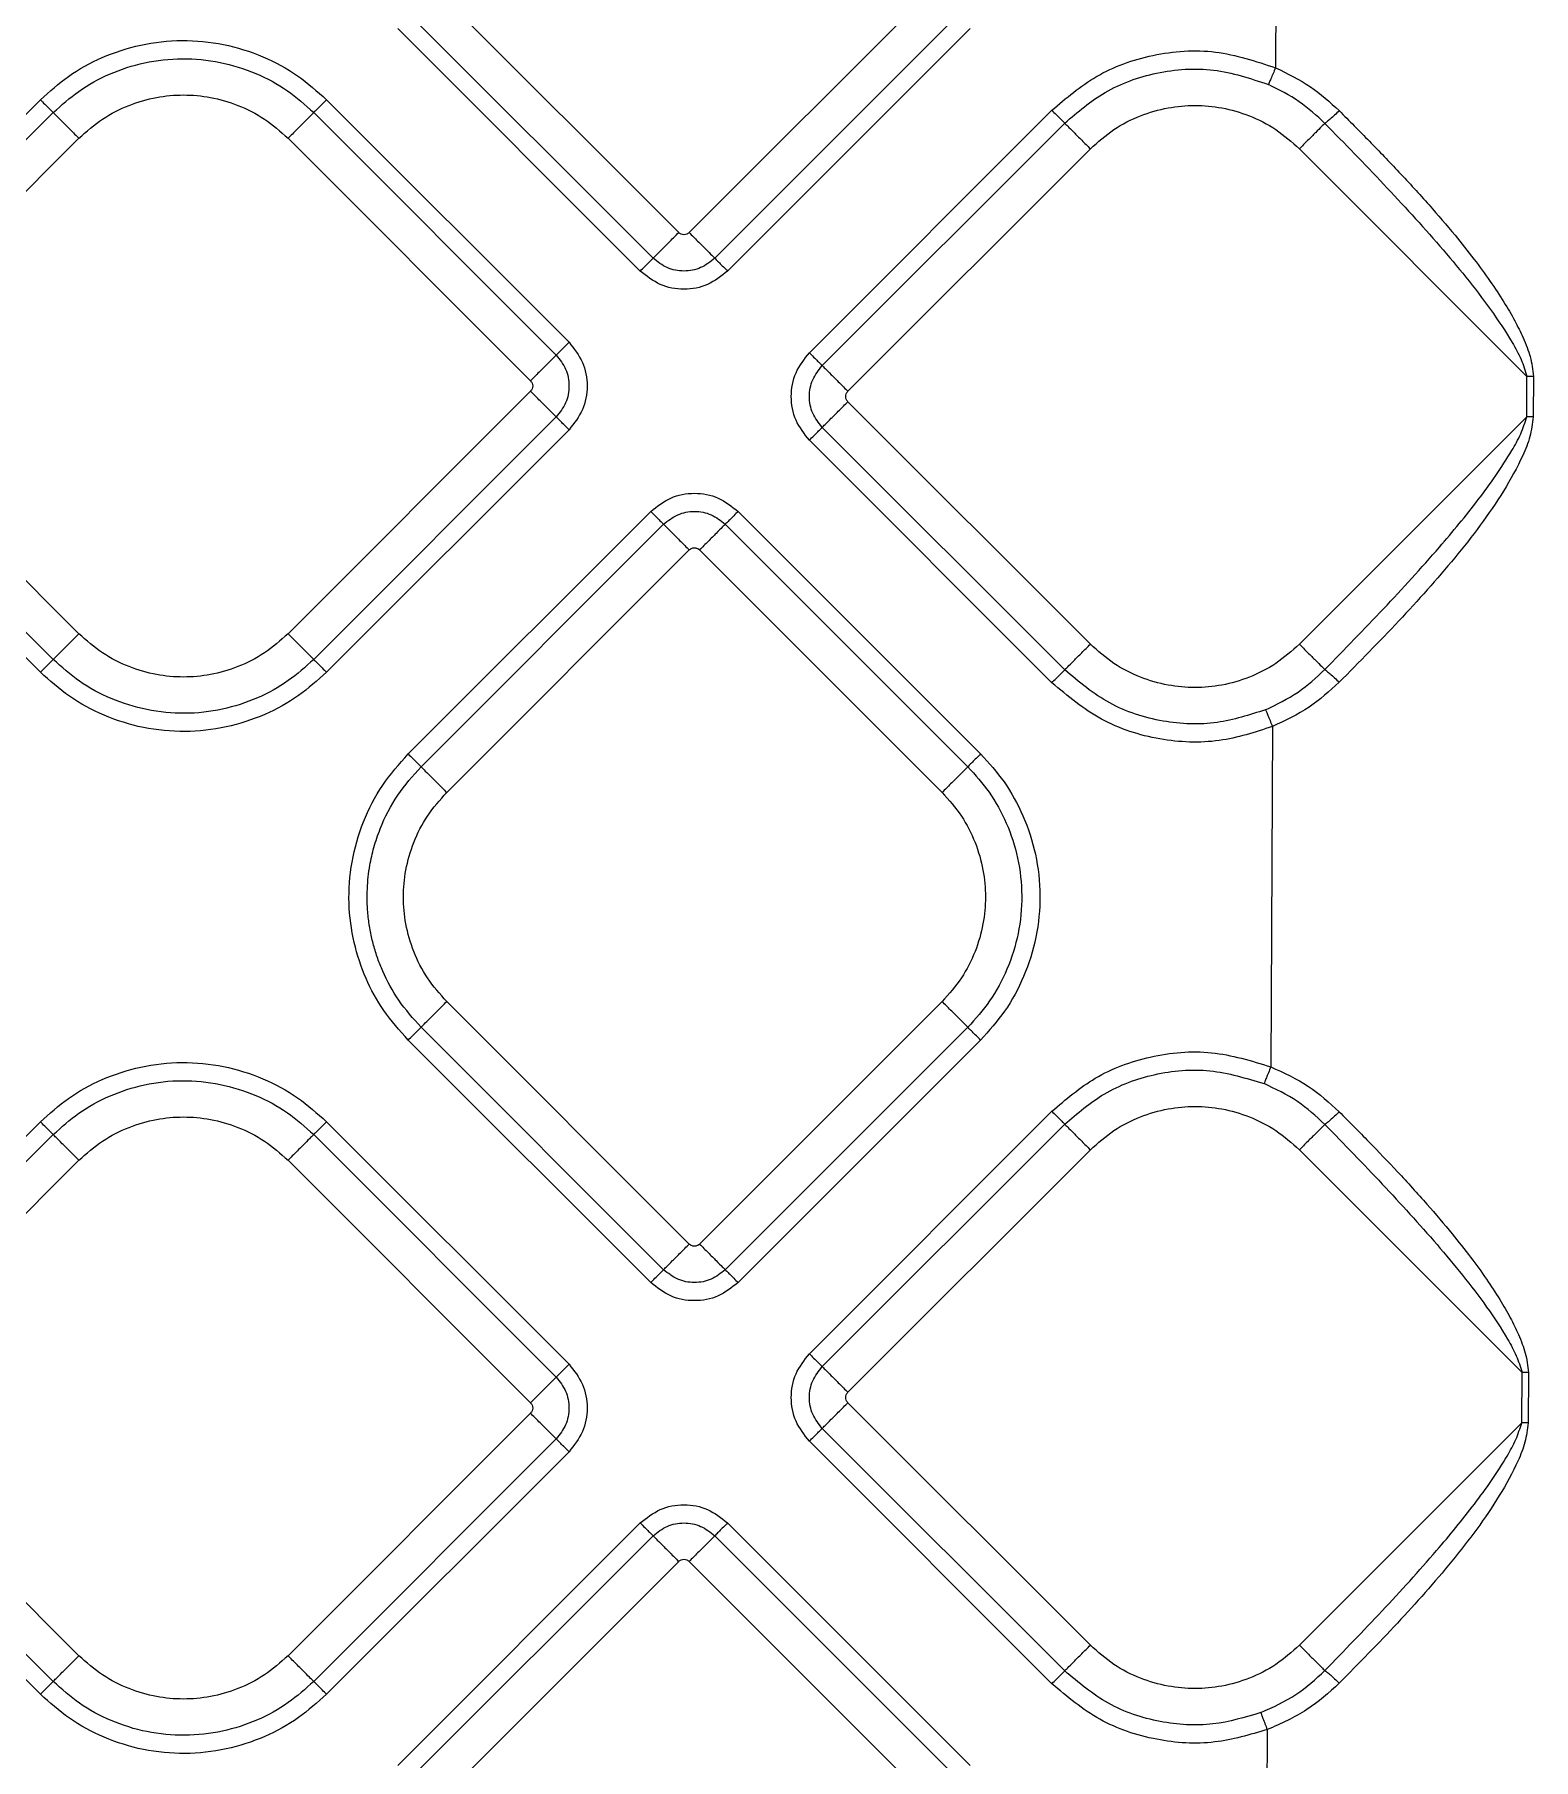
# Model space of a CAD drawing. Extents: x 832 to 912, y 781 to 934.
# Drawn here: x 876.887 to 880.96, y 843.011 to 847.697 of the extents above; entities that cross this region are included whole.
import ezdxf

# ---------------------------------------------------------------- set-up
doc = ezdxf.new("R2010")
doc.units = 0
doc.header["$MEASUREMENT"] = 0
doc.layers.add('1', color=4, linetype='Continuous')

# ---------------------------------------------------------------- blocks, each defined once
blk = doc.blocks.new('2026 SOVEREIGN HL')
at = {"layer": '1', "color": 3, "linetype": 'Continuous', "lineweight": 25}
for p, q in [((48.5343, 51.5043), (48.5299, 50.5118)), ((46.9083, 50.0642), (46.2495, 50.723)), ((47.5954, 50.723), (46.9366, 50.0642)), ((46.8037, 49.9596), (46.1449, 50.6184)), ((46.8386, 49.9945), (46.1798, 50.6533)), ((47.6651, 50.6533), (47.0063, 49.9945)), ((47.7, 50.6184), (47.0412, 49.9596)), ((44.5153, 49.7661), (45.1741, 50.4249)), ((45.9514, 50.4249), (46.6102, 49.7661)), ((44.5502, 49.7312), (45.209, 50.39)), ((45.9165, 50.39), (46.5754, 49.7312)), ((47.2632, 49.7376), (47.922, 50.3964)), ((47.2981, 49.7027), (47.9569, 50.3615)), ((44.6199, 49.6615), (45.2787, 50.3203)), ((45.8468, 50.3203), (46.5056, 49.6615)), ((47.3678, 49.633), (48.0266, 50.2918)), ((48.5947, 50.2918), (49.2129, 49.6736)), ((45.2787, 48.9744), (44.6199, 49.6332)), ((46.5056, 49.6332), (45.8468, 48.9744)), ((49.2124, 49.5636), (49.2129, 49.6736)), ((49.2306, 49.6735), (49.2129, 49.6736)), ((49.2306, 49.6735), (49.23, 49.5635)), ((48.0266, 48.9459), (47.3678, 49.6047)), ((45.209, 48.9047), (44.5502, 49.5635)), ((46.5754, 49.5635), (45.9165, 48.9047)), ((47.9569, 48.8762), (47.2981, 49.535)), ((48.5947, 48.9459), (49.2124, 49.5636)), ((45.1741, 48.8698), (44.5153, 49.5286)), ((46.6102, 49.5286), (45.9514, 48.8698)), ((47.922, 48.8413), (47.2632, 49.5001)), ((46.1734, 48.6478), (46.8322, 49.3066)), ((47.0697, 49.3066), (47.7285, 48.6478)), ((46.2083, 48.6129), (46.8671, 49.2718)), ((47.0348, 49.2718), (47.6937, 48.6129)), ((46.278, 48.5432), (46.9368, 49.202)), ((46.9651, 49.202), (47.6239, 48.5432)), ((48.5215, 48.7224), (48.5169, 47.7978)), ((46.9368, 47.3163), (46.278, 47.9751)), ((47.6239, 47.9751), (46.9651, 47.3163)), ((46.8671, 47.2466), (46.2083, 47.9054)), ((47.6937, 47.9054), (47.0348, 47.2466)), ((46.8322, 47.2117), (46.1734, 47.8705)), ((47.7285, 47.8705), (47.0697, 47.2117)), ((47.2633, 47.0182), (47.9221, 47.677)), ((44.5153, 46.9897), (45.1741, 47.6485)), ((44.5501, 46.9548), (45.209, 47.6136)), ((45.9165, 47.6136), (46.5753, 46.9548)), ((45.9514, 47.6485), (46.6102, 46.9897)), ((47.2981, 46.9833), (47.9569, 47.6421)), ((47.3678, 46.9136), (48.0266, 47.5724)), ((48.5948, 47.5724), (49.1994, 46.9677)), ((44.6199, 46.8851), (45.2787, 47.5439)), ((45.8468, 47.5439), (46.5056, 46.8851)), ((49.1987, 46.8304), (49.1994, 46.9677)), ((49.2171, 46.9676), (49.1994, 46.9677)), ((49.2171, 46.9676), (49.2163, 46.8303)), ((48.0266, 46.2265), (47.3678, 46.8853)), ((45.2787, 46.198), (44.6199, 46.8568)), ((46.5056, 46.8568), (45.8468, 46.198)), ((48.5948, 46.2265), (49.1987, 46.8304)), ((45.209, 46.1282), (44.5501, 46.7871)), ((46.5753, 46.7871), (45.9165, 46.1282)), ((47.9221, 46.1219), (47.2633, 46.7807)), ((47.9569, 46.1568), (47.2981, 46.8156)), ((45.1741, 46.0934), (44.5153, 46.7522)), ((46.6102, 46.7522), (45.9514, 46.0934)), ((46.1449, 45.8998), (46.8037, 46.5586)), ((47.0412, 46.5586), (47.7, 45.8998)), ((46.1798, 45.865), (46.8386, 46.5238)), ((47.0063, 46.5238), (47.6651, 45.865)), ((46.2495, 45.7953), (46.9083, 46.4541)), ((46.9366, 46.4541), (47.5954, 45.7953)), ((48.5072, 45.9972), (48.5016, 45.0273))]:
    blk.add_line(p, q, dxfattribs=at)
for points, knots in [([(45.1741, 50.4249), (45.1988, 50.4471), (45.2495, 50.4928), (45.3423, 50.5433), (45.4468, 50.5774), (45.5591, 50.5898), (45.672, 50.5789), (45.7785, 50.5455), (45.8738, 50.4945), (45.926, 50.4477), (45.9514, 50.4249)], [0, 0, 0, 0, 0.1150901, 0.2370165, 0.3645884, 0.4955227, 0.6271403, 0.756681, 0.8816336, 1, 1, 1, 1]), ([(45.209, 50.39), (45.2314, 50.4102), (45.2776, 50.4518), (45.3621, 50.4979), (45.4572, 50.5289), (45.5594, 50.5401), (45.6622, 50.5302), (45.7591, 50.4998), (45.8459, 50.4534), (45.8934, 50.4108), (45.9165, 50.39)], [0, 0, 0, 0, 0.11509, 0.237016, 0.364588, 0.495523, 0.62714, 0.756681, 0.881633, 1, 1, 1, 1]), ([(47.922, 50.3964), (47.9608, 50.4294), (48.0415, 50.4981), (48.197, 50.5533), (48.3678, 50.5657), (48.476, 50.5297), (48.5299, 50.5118)], [0, 0, 0, 0, 0.231689, 0.482055, 0.742173, 1, 1, 1, 1]), ([(47.9569, 50.3615), (47.9922, 50.3916), (48.0656, 50.4541), (48.2072, 50.5043), (48.3627, 50.5156), (48.4612, 50.4829), (48.5102, 50.4666)], [0, 0, 0, 0, 0.231689, 0.482055, 0.742173, 1, 1, 1, 1]), ([(48.5299, 50.5118), (48.5275, 50.5064), (48.5229, 50.4957), (48.5168, 50.4816), (48.5121, 50.4709), (48.5108, 50.468), (48.5102, 50.4666)], [0, 0, 0, 0, 0.250007, 0.500012, 0.750003, 1, 1, 1, 1]), ([(48.5299, 50.5118), (48.5624, 50.496), (48.6256, 50.4655), (48.6774, 50.4183), (48.7026, 50.3954)], [0, 0, 0, 0, 0.5140386, 1, 1, 1, 1]), ([(45.1741, 50.4249), (45.178, 50.421), (45.1862, 50.4128), (45.1971, 50.4019), (45.2057, 50.3934), (45.2079, 50.3911), (45.209, 50.39)], [0, 0, 0, 0, 0.236446, 0.492094, 0.752056, 1, 1, 1, 1]), ([(45.2787, 50.3203), (45.2994, 50.3387), (45.3404, 50.3751), (45.4131, 50.4117), (45.4878, 50.4334), (45.5628, 50.4402), (45.6378, 50.4334), (45.7125, 50.4117), (45.7851, 50.3751), (45.8261, 50.3387), (45.8468, 50.3203)], [0, 0, 0, 0, 0.131359, 0.259988, 0.383483, 0.5, 0.616516, 0.740011, 0.868641, 1, 1, 1, 1]), ([(45.9514, 50.4249), (45.9475, 50.421), (45.9394, 50.4128), (45.9284, 50.4019), (45.9199, 50.3934), (45.9176, 50.3911), (45.9165, 50.39)], [0, 0, 0, 0, 0.236446, 0.492095, 0.752057, 1, 1, 1, 1]), ([(48.6638, 50.3609), (48.6414, 50.3816), (48.5954, 50.4243), (48.5391, 50.4522), (48.5102, 50.4666)], [0, 0, 0, 0, 0.487037, 1, 1, 1, 1]), ([(45.209, 50.39), (45.2112, 50.3879), (45.2157, 50.3834), (45.2327, 50.3664), (45.2546, 50.3444), (45.2709, 50.3281), (45.2787, 50.3203)], [0, 0, 0, 0, 0.247941, 0.507923, 0.763555, 1, 1, 1, 1]), ([(45.9165, 50.39), (45.9144, 50.3879), (45.9099, 50.3834), (45.8929, 50.3664), (45.8709, 50.3444), (45.8547, 50.3281), (45.8468, 50.3203)], [0, 0, 0, 0, 0.247943, 0.507925, 0.763557, 1, 1, 1, 1]), ([(47.922, 50.3964), (47.9259, 50.3925), (47.9341, 50.3843), (47.945, 50.3734), (47.9536, 50.3649), (47.9558, 50.3626), (47.9569, 50.3615)], [0, 0, 0, 0, 0.236448, 0.492099, 0.752055, 1, 1, 1, 1]), ([(48.0266, 50.2918), (48.0473, 50.3102), (48.0883, 50.3466), (48.161, 50.3832), (48.2357, 50.4049), (48.3107, 50.4117), (48.3857, 50.4049), (48.4604, 50.3832), (48.533, 50.3466), (48.574, 50.3102), (48.5947, 50.2918)], [0, 0, 0, 0, 0.131359, 0.259989, 0.383484, 0.5, 0.616516, 0.740011, 0.868641, 1, 1, 1, 1]), ([(48.7026, 50.3954), (48.6984, 50.3912), (48.6899, 50.383), (48.6781, 50.3722), (48.6685, 50.364), (48.6654, 50.3619), (48.6638, 50.3609)], [0, 0, 0, 0, 0.249991, 0.499999, 0.750003, 1, 1, 1, 1]), ([(48.7026, 50.3954), (48.7301, 50.3678), (48.7849, 50.3126), (48.8667, 50.2276), (48.9446, 50.1426), (49.0124, 50.0637), (49.0677, 49.9945), (49.112, 49.934), (49.149, 49.8782), (49.1789, 49.827), (49.1996, 49.7856), (49.2131, 49.7527), (49.2253, 49.7185), (49.2284, 49.6916), (49.2306, 49.6735)], [0, 0, 0, 0, 0.127868, 0.255438, 0.388947, 0.50885, 0.600237, 0.683313, 0.758225, 0.822989, 0.880313, 0.91176, 0.94048, 1, 1, 1, 1]), ([(47.9569, 50.3615), (47.9591, 50.3593), (47.9636, 50.3549), (47.9806, 50.3378), (48.0025, 50.3159), (48.0188, 50.2996), (48.0266, 50.2918)], [0, 0, 0, 0, 0.2479409, 0.5079229, 0.7635551, 1, 1, 1, 1]), ([(48.6638, 50.3609), (48.6613, 50.3584), (48.6562, 50.3533), (48.6392, 50.3363), (48.6179, 50.315), (48.6022, 50.2993), (48.5947, 50.2918)], [0, 0, 0, 0, 0.249962, 0.509858, 0.7644, 1, 1, 1, 1]), ([(48.6638, 50.3609), (48.7173, 50.306), (48.8239, 50.1968), (48.9763, 50.0301), (49.0938, 49.8872), (49.1638, 49.7819), (49.1979, 49.7213), (49.208, 49.6892), (49.2129, 49.6736)], [0, 0, 0, 0, 0.259055, 0.515287, 0.765627, 0.886562, 0.944903, 1, 1, 1, 1]), ([(46.8386, 49.9945), (46.8408, 49.9967), (46.8453, 50.0011), (46.8623, 50.0181), (46.8842, 50.0401), (46.9005, 50.0564), (46.9083, 50.0642)], [0, 0, 0, 0, 0.247941, 0.507923, 0.763555, 1, 1, 1, 1]), ([(46.9366, 50.0642), (46.9345, 50.0625), (46.9304, 50.0593), (46.9225, 50.0578), (46.9145, 50.0593), (46.9104, 50.0625), (46.9083, 50.0642)], [0, 0, 0, 0, 0.250218, 0.499992, 0.749767, 1, 1, 1, 1]), ([(46.9366, 50.0642), (46.9444, 50.0564), (46.9607, 50.0401), (46.9826, 50.0181), (46.9997, 50.0011), (47.0041, 49.9967), (47.0063, 49.9945)], [0, 0, 0, 0, 0.236445, 0.492077, 0.752059, 1, 1, 1, 1]), ([(46.8037, 49.9596), (46.8076, 49.9635), (46.8158, 49.9717), (46.8268, 49.9826), (46.8353, 49.9911), (46.8375, 49.9934), (46.8386, 49.9945)], [0, 0, 0, 0, 0.2364488, 0.4920949, 0.7520566, 1, 1, 1, 1]), ([(47.0412, 49.9596), (47.0238, 49.9459), (46.9891, 49.9185), (46.9225, 49.9064), (46.8558, 49.9185), (46.8211, 49.9459), (46.8037, 49.9596)], [0, 0, 0, 0, 0.2500692, 0.5000169, 0.749932, 1, 1, 1, 1]), ([(47.0063, 49.9945), (46.9941, 49.9848), (46.9695, 49.9655), (46.9225, 49.9569), (46.8754, 49.9655), (46.8509, 49.9848), (46.8386, 49.9945)], [0, 0, 0, 0, 0.249877, 0.500013, 0.75014, 1, 1, 1, 1]), ([(47.0063, 49.9945), (47.0074, 49.9934), (47.0097, 49.9911), (47.0182, 49.9826), (47.0291, 49.9717), (47.0373, 49.9635), (47.0412, 49.9596)], [0, 0, 0, 0, 0.247946, 0.507904, 0.763551, 1, 1, 1, 1]), ([(46.5754, 49.7312), (46.5732, 49.729), (46.5687, 49.7246), (46.5517, 49.7076), (46.5298, 49.6857), (46.5135, 49.6693), (46.5056, 49.6615)], [0, 0, 0, 0, 0.247332, 0.507095, 0.762968, 1, 1, 1, 1]), ([(46.6102, 49.7661), (46.6061, 49.762), (46.5978, 49.7537), (46.587, 49.7429), (46.5787, 49.7345), (46.5765, 49.7323), (46.5754, 49.7312)], [0, 0, 0, 0, 0.250005, 0.500012, 0.750005, 1, 1, 1, 1]), ([(46.5754, 49.7312), (46.585, 49.719), (46.6044, 49.6944), (46.613, 49.6474), (46.6044, 49.6003), (46.585, 49.5758), (46.5754, 49.5635)], [0, 0, 0, 0, 0.249877, 0.500014, 0.75014, 1, 1, 1, 1]), ([(46.6102, 49.7661), (46.6239, 49.7487), (46.6514, 49.714), (46.6634, 49.6474), (46.6514, 49.5807), (46.6239, 49.546), (46.6102, 49.5286)], [0, 0, 0, 0, 0.25007, 0.500017, 0.749933, 1, 1, 1, 1]), ([(47.2632, 49.5001), (47.2495, 49.5175), (47.2221, 49.5522), (47.21, 49.6189), (47.2221, 49.6855), (47.2495, 49.7202), (47.2632, 49.7376)], [0, 0, 0, 0, 0.250071, 0.500017, 0.749933, 1, 1, 1, 1]), ([(47.2632, 49.7376), (47.2671, 49.7337), (47.2753, 49.7255), (47.2862, 49.7146), (47.2947, 49.7061), (47.297, 49.7038), (47.2981, 49.7027)], [0, 0, 0, 0, 0.23644, 0.492097, 0.752055, 1, 1, 1, 1]), ([(47.2981, 49.535), (47.2884, 49.5473), (47.2691, 49.5718), (47.2605, 49.6189), (47.2691, 49.6659), (47.2884, 49.6905), (47.2981, 49.7027)], [0, 0, 0, 0, 0.249875, 0.500014, 0.750138, 1, 1, 1, 1]), ([(47.2981, 49.7027), (47.3003, 49.7005), (47.3047, 49.696), (47.3218, 49.679), (47.3437, 49.6571), (47.36, 49.6408), (47.3678, 49.633)], [0, 0, 0, 0, 0.247941, 0.507923, 0.763555, 1, 1, 1, 1]), ([(46.5056, 49.6615), (46.5073, 49.6594), (46.5105, 49.6553), (46.512, 49.6474), (46.5105, 49.6394), (46.5073, 49.6353), (46.5056, 49.6332)], [0, 0, 0, 0, 0.2502316, 0.4999954, 0.7497684, 1, 1, 1, 1]), ([(46.5754, 49.5635), (46.5732, 49.5657), (46.5687, 49.5702), (46.5517, 49.5872), (46.5297, 49.6091), (46.5135, 49.6254), (46.5056, 49.6332)], [0, 0, 0, 0, 0.247943, 0.507925, 0.763557, 1, 1, 1, 1]), ([(47.3678, 49.6047), (47.3662, 49.6068), (47.3629, 49.6109), (47.3615, 49.6189), (47.3629, 49.6268), (47.3662, 49.6309), (47.3678, 49.633)], [0, 0, 0, 0, 0.250224, 0.5, 0.749776, 1, 1, 1, 1]), ([(47.2981, 49.535), (47.3003, 49.5372), (47.3047, 49.5416), (47.3217, 49.5586), (47.3436, 49.5806), (47.36, 49.5969), (47.3678, 49.6047)], [0, 0, 0, 0, 0.247332, 0.507094, 0.762967, 1, 1, 1, 1]), ([(46.6102, 49.5286), (46.6063, 49.5325), (46.5982, 49.5407), (46.5872, 49.5516), (46.5787, 49.5602), (46.5765, 49.5624), (46.5754, 49.5635)], [0, 0, 0, 0, 0.2364486, 0.4920971, 0.7520568, 1, 1, 1, 1]), ([(47.2632, 49.5001), (47.2674, 49.5043), (47.2756, 49.5125), (47.2865, 49.5234), (47.2948, 49.5317), (47.297, 49.5339), (47.2981, 49.535)], [0, 0, 0, 0, 0.250008, 0.50001, 0.750003, 1, 1, 1, 1]), ([(48.6637, 48.8769), (48.7171, 48.9317), (48.8234, 49.0407), (48.9633, 49.1938), (49.0811, 49.336), (49.1539, 49.4395), (49.1971, 49.5159), (49.2074, 49.548), (49.2124, 49.5636)], [0, 0, 0, 0, 0.258887, 0.514871, 0.703516, 0.886359, 0.944762, 1, 1, 1, 1]), ([(49.23, 49.5635), (49.2277, 49.5454), (49.2229, 49.5091), (49.1947, 49.4412), (49.132, 49.3276), (49.0181, 49.1778), (48.8657, 49.0075), (48.7572, 48.8976), (48.7027, 48.8424)], [0, 0, 0, 0, 0.05959, 0.119778, 0.241965, 0.491365, 0.744669, 1, 1, 1, 1]), ([(49.23, 49.5635), (49.2272, 49.5635), (49.2214, 49.5635), (49.2154, 49.5636), (49.2124, 49.5636)], [0, 0, 0, 0, 0.5000084, 1, 1, 1, 1]), ([(46.8322, 49.3066), (46.8496, 49.3203), (46.8843, 49.3478), (46.951, 49.3598), (47.0176, 49.3478), (47.0523, 49.3203), (47.0697, 49.3066)], [0, 0, 0, 0, 0.250071, 0.500018, 0.749932, 1, 1, 1, 1]), ([(46.8322, 49.3066), (46.8364, 49.3025), (46.8447, 49.2942), (46.8555, 49.2834), (46.8638, 49.2751), (46.866, 49.2729), (46.8671, 49.2718)], [0, 0, 0, 0, 0.2500063, 0.5000103, 0.750004, 1, 1, 1, 1]), ([(46.8671, 49.2718), (46.8794, 49.2814), (46.9039, 49.3008), (46.951, 49.3094), (46.998, 49.3008), (47.0226, 49.2814), (47.0348, 49.2718)], [0, 0, 0, 0, 0.249877, 0.500015, 0.750137, 1, 1, 1, 1]), ([(47.0697, 49.3066), (47.0658, 49.3027), (47.0577, 49.2945), (47.0467, 49.2836), (47.0382, 49.2751), (47.0359, 49.2728), (47.0348, 49.2718)], [0, 0, 0, 0, 0.236446, 0.492099, 0.752056, 1, 1, 1, 1]), ([(46.8671, 49.2718), (46.8693, 49.2696), (46.8738, 49.2651), (46.8908, 49.2481), (46.9127, 49.2262), (46.929, 49.2099), (46.9368, 49.202)], [0, 0, 0, 0, 0.247332, 0.507094, 0.762967, 1, 1, 1, 1]), ([(47.0348, 49.2718), (47.0326, 49.2696), (47.0282, 49.2651), (47.0111, 49.2481), (46.9892, 49.2261), (46.9729, 49.2099), (46.9651, 49.202)], [0, 0, 0, 0, 0.247942, 0.507923, 0.763555, 1, 1, 1, 1]), ([(46.9368, 49.202), (46.9389, 49.2037), (46.943, 49.2069), (46.951, 49.2084), (46.9589, 49.2069), (46.963, 49.2037), (46.9651, 49.202)], [0, 0, 0, 0, 0.250234, 0.500008, 0.749782, 1, 1, 1, 1]), ([(45.209, 48.9047), (45.2112, 48.9069), (45.2157, 48.9114), (45.2327, 48.9284), (45.2546, 48.9503), (45.2709, 48.9666), (45.2787, 48.9744)], [0, 0, 0, 0, 0.247941, 0.507922, 0.763554, 1, 1, 1, 1]), ([(45.8468, 48.9744), (45.8261, 48.956), (45.7851, 48.9197), (45.7125, 48.883), (45.6378, 48.8613), (45.5628, 48.8545), (45.4878, 48.8613), (45.4131, 48.883), (45.3404, 48.9197), (45.2994, 48.956), (45.2787, 48.9744)], [0, 0, 0, 0, 0.13136, 0.259989, 0.383484, 0.5, 0.616517, 0.740011, 0.868641, 1, 1, 1, 1]), ([(45.8468, 48.9744), (45.8547, 48.9666), (45.8709, 48.9503), (45.8929, 48.9284), (45.9099, 48.9114), (45.9144, 48.9069), (45.9165, 48.9047)], [0, 0, 0, 0, 0.236443, 0.492076, 0.752057, 1, 1, 1, 1]), ([(47.9569, 48.8762), (47.9591, 48.8784), (47.9636, 48.8828), (47.9806, 48.8999), (48.0025, 48.9218), (48.0188, 48.9381), (48.0266, 48.9459)], [0, 0, 0, 0, 0.2479412, 0.5079228, 0.763555, 1, 1, 1, 1]), ([(48.5947, 48.9459), (48.574, 48.9275), (48.533, 48.8912), (48.4604, 48.8545), (48.3857, 48.8328), (48.3107, 48.826), (48.2357, 48.8328), (48.161, 48.8545), (48.0883, 48.8912), (48.0473, 48.9275), (48.0266, 48.9459)], [0, 0, 0, 0, 0.131359, 0.259988, 0.383484, 0.5, 0.616516, 0.740012, 0.868641, 1, 1, 1, 1]), ([(48.5947, 48.9459), (48.6022, 48.9384), (48.6178, 48.9228), (48.6391, 48.9016), (48.6561, 48.8846), (48.6612, 48.8794), (48.6637, 48.8769)], [0, 0, 0, 0, 0.2355299, 0.4899772, 0.749876, 1, 1, 1, 1]), ([(45.1741, 48.8698), (45.178, 48.8737), (45.1862, 48.8819), (45.1971, 48.8928), (45.2057, 48.9013), (45.2079, 48.9036), (45.209, 48.9047)], [0, 0, 0, 0, 0.236444, 0.492095, 0.752055, 1, 1, 1, 1]), ([(45.9165, 48.9047), (45.8941, 48.8845), (45.8479, 48.8429), (45.7634, 48.7969), (45.6683, 48.7658), (45.5661, 48.7546), (45.4633, 48.7645), (45.3664, 48.7949), (45.2796, 48.8413), (45.2321, 48.8839), (45.209, 48.9047)], [0, 0, 0, 0, 0.11509, 0.237016, 0.364589, 0.495522, 0.62714, 0.756681, 0.881633, 1, 1, 1, 1]), ([(45.9165, 48.9047), (45.9176, 48.9036), (45.9199, 48.9013), (45.9284, 48.8928), (45.9394, 48.8819), (45.9475, 48.8737), (45.9514, 48.8698)], [0, 0, 0, 0, 0.247943, 0.507904, 0.763555, 1, 1, 1, 1]), ([(45.9514, 48.8698), (45.9268, 48.8476), (45.876, 48.802), (45.7832, 48.7514), (45.6787, 48.7173), (45.5665, 48.705), (45.4535, 48.7158), (45.3471, 48.7492), (45.2517, 48.8002), (45.1995, 48.847), (45.1741, 48.8698)], [0, 0, 0, 0, 0.1150894, 0.2370166, 0.3645885, 0.4955221, 0.6271404, 0.756681, 0.8816329, 1, 1, 1, 1]), ([(47.922, 48.8413), (47.9259, 48.8452), (47.9341, 48.8534), (47.945, 48.8643), (47.9536, 48.8728), (47.9558, 48.8751), (47.9569, 48.8762)], [0, 0, 0, 0, 0.23645, 0.4921, 0.752056, 1, 1, 1, 1]), ([(48.5215, 48.7224), (48.4738, 48.7068), (48.3745, 48.6746), (48.2122, 48.6817), (48.0513, 48.733), (47.965, 48.8053), (47.922, 48.8413)], [0, 0, 0, 0, 0.231506, 0.481533, 0.741596, 1, 1, 1, 1]), ([(48.5026, 48.7679), (48.4591, 48.7538), (48.3688, 48.7244), (48.221, 48.7309), (48.0746, 48.7776), (47.996, 48.8434), (47.9569, 48.8762)], [0, 0, 0, 0, 0.2315066, 0.4815335, 0.7415964, 1, 1, 1, 1]), ([(48.5026, 48.7679), (48.533, 48.7824), (48.5922, 48.8108), (48.6403, 48.8553), (48.6637, 48.8769)], [0, 0, 0, 0, 0.513437, 1, 1, 1, 1]), ([(48.7027, 48.8424), (48.6764, 48.8185), (48.6222, 48.7693), (48.5557, 48.7383), (48.5215, 48.7224)], [0, 0, 0, 0, 0.485438, 1, 1, 1, 1]), ([(48.6637, 48.8769), (48.6653, 48.8759), (48.6685, 48.8737), (48.6781, 48.8655), (48.6899, 48.8548), (48.6985, 48.8465), (48.7027, 48.8424)], [0, 0, 0, 0, 0.2499855, 0.4999935, 0.7499981, 1, 1, 1, 1]), ([(48.5026, 48.7679), (48.5032, 48.7665), (48.5044, 48.7636), (48.5089, 48.7527), (48.5147, 48.7386), (48.5192, 48.7278), (48.5215, 48.7224)], [0, 0, 0, 0, 0.249996, 0.499987, 0.749992, 1, 1, 1, 1]), ([(46.1734, 47.8705), (46.1501, 47.8966), (46.1047, 47.9473), (46.0558, 48.0379), (46.0229, 48.1362), (46.009, 48.2435), (46.0169, 48.3551), (46.0482, 48.4641), (46.0996, 48.5649), (46.149, 48.6204), (46.1734, 48.6478)], [0, 0, 0, 0, 0.121443, 0.236288, 0.355187, 0.480547, 0.610328, 0.741991, 0.872768, 1, 1, 1, 1]), ([(46.1734, 48.6478), (46.1773, 48.6439), (46.1855, 48.6357), (46.1965, 48.6248), (46.205, 48.6163), (46.2072, 48.614), (46.2083, 48.6129)], [0, 0, 0, 0, 0.236445, 0.492096, 0.752057, 1, 1, 1, 1]), ([(47.7285, 48.6478), (47.7246, 48.6439), (47.7165, 48.6357), (47.7055, 48.6248), (47.697, 48.6163), (47.6947, 48.614), (47.6937, 48.6129)], [0, 0, 0, 0, 0.236445, 0.492096, 0.752057, 1, 1, 1, 1]), ([(47.7285, 48.6478), (47.7507, 48.6232), (47.7964, 48.5724), (47.847, 48.4796), (47.8811, 48.3751), (47.8934, 48.2629), (47.8825, 48.1499), (47.8491, 48.0434), (47.7981, 47.9481), (47.7513, 47.8959), (47.7285, 47.8705)], [0, 0, 0, 0, 0.11509, 0.237016, 0.364589, 0.495523, 0.627141, 0.756681, 0.881633, 1, 1, 1, 1]), ([(46.2083, 47.9054), (46.187, 47.9291), (46.1456, 47.9753), (46.1103, 48.0411), (46.09, 48.0921), (46.0788, 48.128), (46.0701, 48.1655), (46.0643, 48.2043), (46.0615, 48.2432), (46.0619, 48.2905), (46.0674, 48.3407), (46.0797, 48.3953), (46.1018, 48.4604), (46.1411, 48.5374), (46.1861, 48.588), (46.2083, 48.6129)], [0, 0, 0, 0, 0.121411, 0.236227, 0.282953, 0.330871, 0.379888, 0.429892, 0.480755, 0.528606, 0.610484, 0.67335, 0.742097, 0.872821, 1, 1, 1, 1]), ([(46.2083, 48.6129), (46.2105, 48.6107), (46.215, 48.6063), (46.232, 48.5892), (46.2539, 48.5673), (46.2702, 48.551), (46.278, 48.5432)], [0, 0, 0, 0, 0.247943, 0.507925, 0.763558, 1, 1, 1, 1]), ([(47.6937, 48.6129), (47.6915, 48.6107), (47.687, 48.6063), (47.67, 48.5892), (47.648, 48.5673), (47.6318, 48.551), (47.6239, 48.5432)], [0, 0, 0, 0, 0.247943, 0.507925, 0.763558, 1, 1, 1, 1]), ([(47.6937, 48.6129), (47.7138, 48.5905), (47.7554, 48.5443), (47.8015, 48.4598), (47.8325, 48.3647), (47.8437, 48.2625), (47.8339, 48.1597), (47.8034, 48.0628), (47.757, 47.976), (47.7144, 47.9285), (47.6937, 47.9054)], [0, 0, 0, 0, 0.115089, 0.237016, 0.364589, 0.495523, 0.627141, 0.756681, 0.881633, 1, 1, 1, 1]), ([(46.278, 47.9751), (46.2596, 47.9958), (46.2233, 48.0368), (46.1866, 48.1094), (46.1649, 48.1842), (46.1581, 48.2592), (46.1649, 48.3342), (46.1866, 48.4089), (46.2233, 48.4815), (46.2596, 48.5225), (46.278, 48.5432)], [0, 0, 0, 0, 0.131359, 0.259989, 0.383484, 0.5, 0.616516, 0.740011, 0.868641, 1, 1, 1, 1]), ([(47.6239, 48.5432), (47.6423, 48.5225), (47.6787, 48.4815), (47.7153, 48.4089), (47.737, 48.3342), (47.7438, 48.2592), (47.737, 48.1842), (47.7153, 48.1094), (47.6787, 48.0368), (47.6423, 47.9958), (47.6239, 47.9751)], [0, 0, 0, 0, 0.131359, 0.259988, 0.383484, 0.5, 0.616516, 0.740012, 0.868641, 1, 1, 1, 1]), ([(46.2083, 47.9054), (46.2105, 47.9076), (46.215, 47.9121), (46.232, 47.9291), (46.2539, 47.951), (46.2702, 47.9673), (46.278, 47.9751)], [0, 0, 0, 0, 0.247943, 0.507925, 0.763557, 1, 1, 1, 1]), ([(47.6937, 47.9054), (47.6915, 47.9076), (47.687, 47.9121), (47.67, 47.9291), (47.648, 47.951), (47.6318, 47.9673), (47.6239, 47.9751)], [0, 0, 0, 0, 0.247943, 0.507925, 0.763557, 1, 1, 1, 1]), ([(46.1734, 47.8705), (46.1773, 47.8744), (46.1855, 47.8826), (46.1965, 47.8935), (46.205, 47.902), (46.2072, 47.9043), (46.2083, 47.9054)], [0, 0, 0, 0, 0.2364454, 0.4920964, 0.752057, 1, 1, 1, 1]), ([(47.7285, 47.8705), (47.7246, 47.8744), (47.7165, 47.8826), (47.7055, 47.8935), (47.697, 47.902), (47.6947, 47.9043), (47.6937, 47.9054)], [0, 0, 0, 0, 0.2364454, 0.4920964, 0.752057, 1, 1, 1, 1]), ([(45.1741, 47.6485), (45.1987, 47.6706), (45.2495, 47.7163), (45.3423, 47.7669), (45.4468, 47.801), (45.559, 47.8133), (45.672, 47.8025), (45.7785, 47.7691), (45.8738, 47.7181), (45.926, 47.6712), (45.9514, 47.6485)], [0, 0, 0, 0, 0.11509, 0.237016, 0.364589, 0.495523, 0.627141, 0.756681, 0.881634, 1, 1, 1, 1]), ([(47.9221, 47.677), (47.9599, 47.7093), (48.0386, 47.7765), (48.19, 47.832), (48.3569, 47.8468), (48.4636, 47.8141), (48.5169, 47.7978)], [0, 0, 0, 0, 0.23153, 0.481495, 0.741487, 1, 1, 1, 1]), ([(45.209, 47.6136), (45.2314, 47.6338), (45.2776, 47.6754), (45.3621, 47.7214), (45.4572, 47.7525), (45.5594, 47.7637), (45.6622, 47.7538), (45.7591, 47.7234), (45.8459, 47.677), (45.8934, 47.6343), (45.9165, 47.6136)], [0, 0, 0, 0, 0.11509, 0.237016, 0.364588, 0.495523, 0.627141, 0.756681, 0.881633, 1, 1, 1, 1]), ([(47.9569, 47.6421), (47.9914, 47.6715), (48.063, 47.7328), (48.2008, 47.7832), (48.3527, 47.7967), (48.4499, 47.767), (48.4984, 47.7521)], [0, 0, 0, 0, 0.23153, 0.481495, 0.741487, 1, 1, 1, 1]), ([(48.5169, 47.7978), (48.5147, 47.7924), (48.5103, 47.7815), (48.5045, 47.7674), (48.5001, 47.7565), (48.499, 47.7536), (48.4984, 47.7521)], [0, 0, 0, 0, 0.250003, 0.500012, 0.750003, 1, 1, 1, 1]), ([(48.5169, 47.7978), (48.552, 47.7817), (48.6203, 47.7505), (48.6759, 47.7002), (48.7028, 47.6758)], [0, 0, 0, 0, 0.514824, 1, 1, 1, 1]), ([(48.6637, 47.6413), (48.6397, 47.6635), (48.5904, 47.709), (48.5296, 47.7375), (48.4984, 47.7521)], [0, 0, 0, 0, 0.48631, 1, 1, 1, 1]), ([(45.2787, 47.5439), (45.2994, 47.5623), (45.3404, 47.5986), (45.413, 47.6353), (45.4877, 47.6569), (45.5627, 47.6638), (45.6377, 47.6569), (45.7124, 47.6353), (45.7851, 47.5986), (45.8261, 47.5623), (45.8468, 47.5439)], [0, 0, 0, 0, 0.131359, 0.259988, 0.383483, 0.5, 0.616516, 0.740012, 0.868641, 1, 1, 1, 1]), ([(47.9221, 47.677), (47.926, 47.6731), (47.9341, 47.6649), (47.9451, 47.654), (47.9536, 47.6454), (47.9558, 47.6432), (47.9569, 47.6421)], [0, 0, 0, 0, 0.23645, 0.492096, 0.752056, 1, 1, 1, 1]), ([(48.0266, 47.5724), (48.0473, 47.5908), (48.0883, 47.6271), (48.161, 47.6638), (48.2357, 47.6855), (48.3107, 47.6923), (48.3857, 47.6855), (48.4604, 47.6638), (48.5331, 47.6271), (48.5741, 47.5908), (48.5948, 47.5724)], [0, 0, 0, 0, 0.131359, 0.259989, 0.383483, 0.5, 0.616516, 0.740011, 0.868641, 1, 1, 1, 1]), ([(48.7028, 47.6758), (48.6986, 47.6716), (48.69, 47.6634), (48.6782, 47.6527), (48.6686, 47.6445), (48.6653, 47.6424), (48.6637, 47.6413)], [0, 0, 0, 0, 0.249993, 0.500002, 0.750004, 1, 1, 1, 1]), ([(48.7028, 47.6758), (48.7296, 47.6487), (48.7832, 47.5947), (48.863, 47.5112), (48.939, 47.4278), (49.005, 47.3505), (49.0588, 47.2825), (49.102, 47.2232), (49.1379, 47.1684), (49.167, 47.1181), (49.1871, 47.0775), (49.2001, 47.0453), (49.212, 47.0117), (49.215, 46.9854), (49.2171, 46.9676)], [0, 0, 0, 0, 0.127864, 0.255419, 0.388966, 0.508795, 0.600078, 0.683143, 0.758133, 0.822881, 0.88024, 0.911509, 0.940429, 1, 1, 1, 1]), ([(45.209, 47.6136), (45.2079, 47.6147), (45.2056, 47.6169), (45.1971, 47.6254), (45.1862, 47.6364), (45.178, 47.6445), (45.1741, 47.6485)], [0, 0, 0, 0, 0.247944, 0.507899, 0.76355, 1, 1, 1, 1]), ([(45.2787, 47.5439), (45.2709, 47.5517), (45.2546, 47.568), (45.2326, 47.5899), (45.2156, 47.6069), (45.2111, 47.6114), (45.209, 47.6136)], [0, 0, 0, 0, 0.2364453, 0.4920775, 0.7520587, 1, 1, 1, 1]), ([(45.9165, 47.6136), (45.9143, 47.6114), (45.9098, 47.6069), (45.8928, 47.5899), (45.8709, 47.568), (45.8546, 47.5517), (45.8468, 47.5439)], [0, 0, 0, 0, 0.247943, 0.507924, 0.763557, 1, 1, 1, 1]), ([(45.9514, 47.6485), (45.9475, 47.6445), (45.9393, 47.6364), (45.9284, 47.6254), (45.9199, 47.6169), (45.9176, 47.6147), (45.9165, 47.6136)], [0, 0, 0, 0, 0.236445, 0.492097, 0.752057, 1, 1, 1, 1]), ([(47.9569, 47.6421), (47.9591, 47.6399), (47.9636, 47.6354), (47.9806, 47.6184), (48.0025, 47.5965), (48.0188, 47.5802), (48.0266, 47.5724)], [0, 0, 0, 0, 0.2479413, 0.5079225, 0.7635547, 1, 1, 1, 1]), ([(48.6637, 47.6413), (48.6612, 47.6388), (48.656, 47.6336), (48.639, 47.6166), (48.6178, 47.5954), (48.6022, 47.5799), (48.5948, 47.5724)], [0, 0, 0, 0, 0.250262, 0.510155, 0.764523, 1, 1, 1, 1]), ([(48.6637, 47.6413), (48.716, 47.5876), (48.8201, 47.4806), (48.9689, 47.3172), (49.0835, 47.1771), (49.1517, 47.0738), (49.1848, 47.0145), (49.1947, 46.983), (49.1994, 46.9677)], [0, 0, 0, 0, 0.259084, 0.515307, 0.76562, 0.886548, 0.944883, 1, 1, 1, 1]), ([(46.8671, 47.2466), (46.8693, 47.2488), (46.8738, 47.2532), (46.8908, 47.2702), (46.9127, 47.2922), (46.929, 47.3085), (46.9368, 47.3163)], [0, 0, 0, 0, 0.247943, 0.507925, 0.763557, 1, 1, 1, 1]), ([(46.9651, 47.3163), (46.963, 47.3146), (46.9589, 47.3114), (46.951, 47.3099), (46.943, 47.3114), (46.9389, 47.3146), (46.9368, 47.3163)], [0, 0, 0, 0, 0.2502197, 0.4999922, 0.7497646, 1, 1, 1, 1]), ([(46.9651, 47.3163), (46.9729, 47.3085), (46.9892, 47.2922), (47.0111, 47.2702), (47.0282, 47.2532), (47.0326, 47.2488), (47.0348, 47.2466)], [0, 0, 0, 0, 0.236445, 0.492077, 0.752058, 1, 1, 1, 1]), ([(46.8322, 47.2117), (46.8361, 47.2156), (46.8443, 47.2238), (46.8553, 47.2347), (46.8638, 47.2432), (46.866, 47.2455), (46.8671, 47.2466)], [0, 0, 0, 0, 0.236447, 0.492099, 0.752057, 1, 1, 1, 1]), ([(47.0348, 47.2466), (47.0226, 47.2369), (46.998, 47.2176), (46.951, 47.209), (46.9039, 47.2176), (46.8794, 47.2369), (46.8671, 47.2466)], [0, 0, 0, 0, 0.249877, 0.500015, 0.750138, 1, 1, 1, 1]), ([(47.0348, 47.2466), (47.0359, 47.2455), (47.0382, 47.2432), (47.0467, 47.2347), (47.0577, 47.2238), (47.0658, 47.2156), (47.0697, 47.2117)], [0, 0, 0, 0, 0.2479433, 0.5079007, 0.7635533, 1, 1, 1, 1]), ([(47.0697, 47.2117), (47.0523, 47.198), (47.0176, 47.1706), (46.951, 47.1585), (46.8843, 47.1706), (46.8496, 47.198), (46.8322, 47.2117)], [0, 0, 0, 0, 0.250071, 0.500018, 0.749932, 1, 1, 1, 1]), ([(47.2633, 46.7807), (47.2495, 46.7981), (47.2221, 46.8328), (47.2101, 46.8994), (47.2221, 46.9661), (47.2495, 47.0008), (47.2633, 47.0182)], [0, 0, 0, 0, 0.250071, 0.5000169, 0.749932, 1, 1, 1, 1]), ([(47.2633, 47.0182), (47.2672, 47.0143), (47.2753, 47.0061), (47.2863, 46.9951), (47.2948, 46.9866), (47.297, 46.9844), (47.2981, 46.9833)], [0, 0, 0, 0, 0.236443, 0.492097, 0.752056, 1, 1, 1, 1]), ([(46.6102, 46.9897), (46.606, 46.9855), (46.5978, 46.9772), (46.587, 46.9664), (46.5787, 46.9581), (46.5764, 46.9559), (46.5753, 46.9548)], [0, 0, 0, 0, 0.250006, 0.500013, 0.750005, 1, 1, 1, 1]), ([(46.6102, 46.9897), (46.6239, 46.9723), (46.6513, 46.9376), (46.6634, 46.8709), (46.6513, 46.8043), (46.6239, 46.7696), (46.6102, 46.7522)], [0, 0, 0, 0, 0.25007, 0.500017, 0.749933, 1, 1, 1, 1]), ([(47.2981, 46.8156), (47.2884, 46.8278), (47.2691, 46.8524), (47.2605, 46.8994), (47.2691, 46.9465), (47.2884, 46.971), (47.2981, 46.9833)], [0, 0, 0, 0, 0.249877, 0.500015, 0.750139, 1, 1, 1, 1]), ([(47.2981, 46.9833), (47.3003, 46.9811), (47.3048, 46.9766), (47.3218, 46.9596), (47.3437, 46.9377), (47.36, 46.9214), (47.3678, 46.9136)], [0, 0, 0, 0, 0.247941, 0.507923, 0.763555, 1, 1, 1, 1]), ([(46.5753, 46.9548), (46.5732, 46.9526), (46.5687, 46.9481), (46.5517, 46.9311), (46.5298, 46.9092), (46.5135, 46.8929), (46.5056, 46.8851)], [0, 0, 0, 0, 0.247332, 0.507094, 0.762967, 1, 1, 1, 1]), ([(46.5753, 46.9548), (46.585, 46.9425), (46.6043, 46.918), (46.6129, 46.8709), (46.6043, 46.8239), (46.585, 46.7993), (46.5753, 46.7871)], [0, 0, 0, 0, 0.249876, 0.500014, 0.750138, 1, 1, 1, 1]), ([(47.3678, 46.8853), (47.3662, 46.8874), (47.3629, 46.8915), (47.3615, 46.8994), (47.3629, 46.9074), (47.3662, 46.9115), (47.3678, 46.9136)], [0, 0, 0, 0, 0.250232, 0.5, 0.749768, 1, 1, 1, 1]), ([(46.5056, 46.8851), (46.5072, 46.883), (46.5105, 46.8789), (46.512, 46.8709), (46.5105, 46.863), (46.5072, 46.8589), (46.5056, 46.8568)], [0, 0, 0, 0, 0.2502265, 0.5, 0.7497735, 1, 1, 1, 1]), ([(47.2981, 46.8156), (47.3003, 46.8178), (47.3048, 46.8222), (47.3217, 46.8392), (47.3437, 46.8611), (47.36, 46.8775), (47.3678, 46.8853)], [0, 0, 0, 0, 0.247332, 0.5070921, 0.7629673, 1, 1, 1, 1]), ([(46.5753, 46.7871), (46.5731, 46.7893), (46.5687, 46.7937), (46.5516, 46.8108), (46.5297, 46.8327), (46.5134, 46.849), (46.5056, 46.8568)], [0, 0, 0, 0, 0.247942, 0.507925, 0.763557, 1, 1, 1, 1]), ([(48.6636, 46.1576), (48.7158, 46.2113), (48.8195, 46.3181), (48.956, 46.4681), (49.0709, 46.6075), (49.1418, 46.7089), (49.1837, 46.7837), (49.1938, 46.8152), (49.1987, 46.8304)], [0, 0, 0, 0, 0.258929, 0.514896, 0.703509, 0.886325, 0.944729, 1, 1, 1, 1]), ([(49.2163, 46.8303), (49.214, 46.8126), (49.2094, 46.7771), (49.1821, 46.7105), (49.1212, 46.5991), (49.0104, 46.4521), (48.862, 46.285), (48.7561, 46.1773), (48.7029, 46.1232)], [0, 0, 0, 0, 0.059643, 0.119853, 0.242045, 0.491398, 0.744662, 1, 1, 1, 1]), ([(49.2163, 46.8303), (49.2135, 46.8303), (49.2077, 46.8304), (49.2017, 46.8304), (49.1987, 46.8304)], [0, 0, 0, 0, 0.499992, 1, 1, 1, 1]), ([(46.6102, 46.7522), (46.6063, 46.7561), (46.5981, 46.7642), (46.5872, 46.7752), (46.5787, 46.7837), (46.5764, 46.786), (46.5753, 46.7871)], [0, 0, 0, 0, 0.236449, 0.492098, 0.752056, 1, 1, 1, 1]), ([(47.2633, 46.7807), (47.2674, 46.7848), (47.2757, 46.7931), (47.2865, 46.8039), (47.2948, 46.8123), (47.297, 46.8145), (47.2981, 46.8156)], [0, 0, 0, 0, 0.250001, 0.500009, 0.750002, 1, 1, 1, 1]), ([(46.8037, 46.5586), (46.8211, 46.5724), (46.8558, 46.5998), (46.9225, 46.6118), (46.9891, 46.5998), (47.0238, 46.5724), (47.0412, 46.5586)], [0, 0, 0, 0, 0.2500694, 0.5000167, 0.7499338, 1, 1, 1, 1]), ([(46.8037, 46.5586), (46.8079, 46.5545), (46.8161, 46.5462), (46.827, 46.5354), (46.8353, 46.5271), (46.8375, 46.5249), (46.8386, 46.5238)], [0, 0, 0, 0, 0.250007, 0.500011, 0.750002, 1, 1, 1, 1]), ([(46.8386, 46.5238), (46.8509, 46.5335), (46.8754, 46.5528), (46.9225, 46.5614), (46.9695, 46.5528), (46.9941, 46.5335), (47.0063, 46.5238)], [0, 0, 0, 0, 0.249877, 0.500016, 0.75014, 1, 1, 1, 1]), ([(47.0412, 46.5586), (47.0373, 46.5547), (47.0291, 46.5466), (47.0182, 46.5356), (47.0097, 46.5271), (47.0074, 46.5249), (47.0063, 46.5238)], [0, 0, 0, 0, 0.236447, 0.492096, 0.752054, 1, 1, 1, 1]), ([(46.8386, 46.5238), (46.8408, 46.5216), (46.8453, 46.5171), (46.8622, 46.5002), (46.8842, 46.4782), (46.9005, 46.4619), (46.9083, 46.4541)], [0, 0, 0, 0, 0.2473321, 0.5070944, 0.7629671, 1, 1, 1, 1]), ([(47.0063, 46.5238), (47.0041, 46.5216), (46.9997, 46.5171), (46.9826, 46.5001), (46.9607, 46.4782), (46.9444, 46.4619), (46.9366, 46.4541)], [0, 0, 0, 0, 0.2479412, 0.5079225, 0.7635546, 1, 1, 1, 1]), ([(46.9083, 46.4541), (46.9104, 46.4557), (46.9145, 46.459), (46.9225, 46.4604), (46.9304, 46.459), (46.9345, 46.4557), (46.9366, 46.4541)], [0, 0, 0, 0, 0.250235, 0.500008, 0.74978, 1, 1, 1, 1]), ([(47.9569, 46.1568), (47.9591, 46.1589), (47.9636, 46.1634), (47.9806, 46.1804), (48.0025, 46.2024), (48.0188, 46.2187), (48.0266, 46.2265)], [0, 0, 0, 0, 0.2479413, 0.5079225, 0.7635547, 1, 1, 1, 1]), ([(48.5948, 46.2265), (48.5741, 46.2081), (48.5331, 46.1717), (48.4604, 46.1351), (48.3857, 46.1134), (48.3107, 46.1066), (48.2357, 46.1134), (48.161, 46.1351), (48.0883, 46.1717), (48.0473, 46.2081), (48.0266, 46.2265)], [0, 0, 0, 0, 0.131359, 0.259989, 0.383484, 0.5, 0.616517, 0.740011, 0.868641, 1, 1, 1, 1]), ([(48.5948, 46.2265), (48.6022, 46.219), (48.6177, 46.2036), (48.6388, 46.1824), (48.6558, 46.1654), (48.661, 46.1602), (48.6636, 46.1576)], [0, 0, 0, 0, 0.235393, 0.489642, 0.749534, 1, 1, 1, 1]), ([(45.209, 46.1282), (45.2111, 46.1304), (45.2156, 46.1349), (45.2326, 46.1519), (45.2546, 46.1739), (45.2709, 46.1901), (45.2787, 46.198)], [0, 0, 0, 0, 0.2479413, 0.5079228, 0.7635547, 1, 1, 1, 1]), ([(45.8468, 46.198), (45.8261, 46.1796), (45.7851, 46.1432), (45.7124, 46.1066), (45.6377, 46.0849), (45.5627, 46.0781), (45.4877, 46.0849), (45.413, 46.1066), (45.3404, 46.1432), (45.2994, 46.1796), (45.2787, 46.198)], [0, 0, 0, 0, 0.131359, 0.259988, 0.383484, 0.5, 0.616517, 0.740012, 0.868641, 1, 1, 1, 1]), ([(45.9165, 46.1282), (45.9143, 46.1304), (45.9098, 46.1349), (45.8928, 46.1519), (45.8709, 46.1739), (45.8546, 46.1901), (45.8468, 46.198)], [0, 0, 0, 0, 0.247943, 0.507925, 0.763557, 1, 1, 1, 1]), ([(45.1741, 46.0934), (45.178, 46.0973), (45.1862, 46.1054), (45.1971, 46.1164), (45.2056, 46.1249), (45.2079, 46.1272), (45.209, 46.1282)], [0, 0, 0, 0, 0.2364503, 0.4921003, 0.752056, 1, 1, 1, 1]), ([(45.9165, 46.1282), (45.8941, 46.1081), (45.8479, 46.0665), (45.7634, 46.0204), (45.6683, 45.9894), (45.5661, 45.9782), (45.4633, 45.988), (45.3664, 46.0185), (45.2796, 46.0649), (45.2321, 46.1075), (45.209, 46.1282)], [0, 0, 0, 0, 0.11509, 0.237016, 0.364588, 0.495522, 0.62714, 0.756681, 0.881633, 1, 1, 1, 1]), ([(45.9514, 46.0934), (45.9475, 46.0973), (45.9393, 46.1054), (45.9284, 46.1164), (45.9199, 46.1249), (45.9176, 46.1272), (45.9165, 46.1282)], [0, 0, 0, 0, 0.2364454, 0.4920964, 0.752057, 1, 1, 1, 1]), ([(47.9221, 46.1219), (47.926, 46.1258), (47.9341, 46.1339), (47.9451, 46.1449), (47.9536, 46.1534), (47.9558, 46.1557), (47.9569, 46.1568)], [0, 0, 0, 0, 0.23645, 0.492096, 0.752056, 1, 1, 1, 1]), ([(48.5072, 45.9972), (48.4601, 45.9833), (48.3622, 45.9543), (48.2038, 45.9643), (48.0476, 46.0162), (47.9638, 46.0867), (47.9221, 46.1219)], [0, 0, 0, 0, 0.232352, 0.48274, 0.74233, 1, 1, 1, 1]), ([(48.4896, 46.0433), (48.4467, 46.0306), (48.3575, 46.0041), (48.2134, 46.0133), (48.0712, 46.0605), (47.9949, 46.1248), (47.9569, 46.1568)], [0, 0, 0, 0, 0.232352, 0.48274, 0.742331, 1, 1, 1, 1]), ([(48.4896, 46.0433), (48.5226, 46.0581), (48.5868, 46.0869), (48.6385, 46.1345), (48.6636, 46.1576)], [0, 0, 0, 0, 0.5142149, 1, 1, 1, 1]), ([(48.7029, 46.1232), (48.6747, 46.0977), (48.6164, 46.0451), (48.5443, 46.0135), (48.5072, 45.9972)], [0, 0, 0, 0, 0.484596, 1, 1, 1, 1]), ([(48.6636, 46.1576), (48.6653, 46.1566), (48.6686, 46.1544), (48.6783, 46.1462), (48.6901, 46.1355), (48.6986, 46.1273), (48.7029, 46.1232)], [0, 0, 0, 0, 0.24997, 0.49999, 0.749998, 1, 1, 1, 1]), ([(45.9514, 46.0934), (45.9267, 46.0712), (45.876, 46.0255), (45.7832, 45.9749), (45.6787, 45.9408), (45.5664, 45.9285), (45.4535, 45.9394), (45.347, 45.9728), (45.2517, 46.0238), (45.1995, 46.0706), (45.1741, 46.0934)], [0, 0, 0, 0, 0.115089, 0.237016, 0.364588, 0.495522, 0.62714, 0.756681, 0.881633, 1, 1, 1, 1]), ([(48.4896, 46.0433), (48.4901, 46.0418), (48.4913, 46.0389), (48.4954, 46.0279), (48.5009, 46.0136), (48.5051, 46.0027), (48.5072, 45.9972)], [0, 0, 0, 0, 0.249997, 0.499988, 0.749994, 1, 1, 1, 1])]:
    blk.add_open_spline(points, degree=3, knots=knots, dxfattribs=at)

msp = doc.modelspace()

# ---------------------------------------------------------------- block references
at = {"layer": '1'}
msp.add_blockref('2026 SOVEREIGN HL', (831.7292, 797.0948), dxfattribs=at)

doc.saveas('drawing.dxf')
